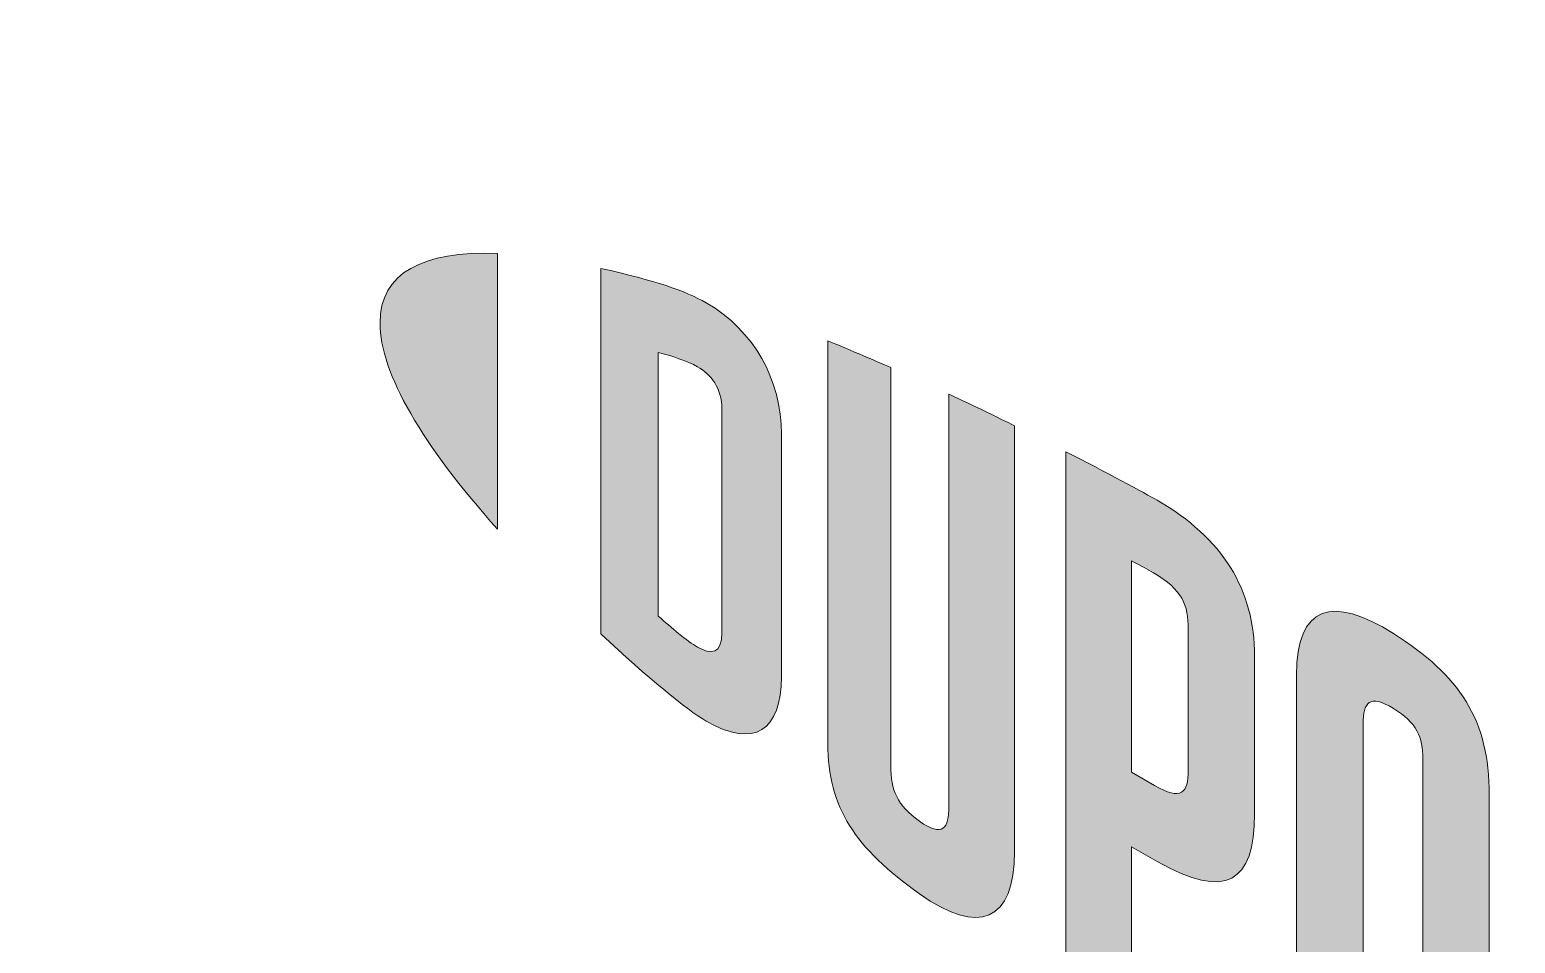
# Model space of a CAD drawing. Header units: inches. Extents: x -17.6 to 82.3, y -15.1 to 23.2.
# Drawn here: x 54.7845 to 55.0792, y -2.099 to -1.9176 of the extents above; entities that cross this region are included whole.
import ezdxf

# ---------------------------------------------------------------- set-up
doc = ezdxf.new("R2010")
doc.units = ezdxf.units.IN
doc.header["$MEASUREMENT"] = 0
doc.layers.add('G-ANNO-TTLB', color=7, linetype='Continuous', lineweight=0)
doc.layers.add('X-REF - TRACED', color=7, linetype='Continuous', lineweight=0)

# ---------------------------------------------------------------- blocks, each defined once
blk = doc.blocks.new('Block_388')
at = {"layer": 'X-REF - TRACED', "true_color": 0x848484, "transparency": 33554687}
h = blk.add_hatch(color=252, dxfattribs=at)
h.dxf.hatch_style = 2
edge = h.paths.add_edge_path()
edge.add_spline(control_points=[(54.85396, -1.97585), (54.85396, -1.98589), (54.86245, -2.00018), (54.87727, -2.01679), (54.87727, -2.01679), (54.87727, -1.96205), (54.87727, -1.96205), (54.86245, -1.96149), (54.85396, -1.96592), (54.85396, -1.97585)], knot_values=[0, 0, 0, 0, 1, 1, 1, 2, 2, 2, 3, 3, 3, 3], degree=3, periodic=0)
h = blk.add_hatch(color=252, dxfattribs=at)
h.dxf.hatch_style = 2
edge = h.paths.add_edge_path()
edge.add_spline(control_points=[(54.92178, -2.03739), (54.92178, -2.04159), (54.91958, -2.04172), (54.91695, -2.0402), (54.9149, -2.03902), (54.91174, -2.03634), (54.90916, -2.03404), (54.90916, -2.03404), (54.90916, -1.98169), (54.90916, -1.98169), (54.91174, -1.9824), (54.9149, -1.98337), (54.91695, -1.98456), (54.91958, -1.98607), (54.92178, -1.98874), (54.92178, -1.99294), (54.92178, -1.99294), (54.92178, -2.03739), (54.92178, -2.03739)], knot_values=[0, 0, 0, 0, 1, 1, 1, 2, 2, 2, 3, 3, 3, 4, 4, 4, 5, 5, 5, 6, 6, 6, 6], degree=3, periodic=0)
edge = h.paths.add_edge_path()
edge.add_spline(control_points=[(54.91868, -1.97186), (54.91454, -1.96947), (54.90857, -1.96743), (54.89777, -1.96502), (54.89777, -1.96502), (54.89777, -2.03759), (54.89777, -2.03759), (54.90727, -2.04637), (54.91454, -2.05249), (54.91868, -2.05488), (54.92821, -2.06039), (54.93359, -2.0568), (54.93359, -2.04607), (54.93359, -2.04607), (54.93359, -1.99789), (54.93359, -1.99789), (54.93359, -1.98716), (54.92821, -1.97737), (54.91868, -1.97186)], knot_values=[0, 0, 0, 0, 1, 1, 1, 2, 2, 2, 3, 3, 3, 4, 4, 4, 5, 5, 5, 6, 6, 6, 6], degree=3, periodic=0)
h = blk.add_hatch(color=252, dxfattribs=at)
h.dxf.hatch_style = 2
edge = h.paths.add_edge_path()
edge.add_spline(control_points=[(54.96683, -2.0719), (54.96683, -2.0761), (54.96556, -2.07804), (54.96099, -2.07476), (54.9565, -2.07154), (54.95529, -2.06867), (54.95529, -2.06369), (54.95529, -2.06369), (54.95529, -1.98472), (54.95529, -1.98472), (54.95231, -1.98337), (54.94566, -1.98058), (54.94281, -1.97941), (54.94281, -1.97941), (54.94281, -2.05928), (54.94281, -2.05928), (54.94281, -2.07204), (54.94821, -2.08012), (54.96099, -2.08917), (54.97269, -2.09747), (54.97985, -2.09482), (54.97985, -2.08067), (54.97985, -2.08067), (54.97985, -1.99628), (54.97985, -1.99628), (54.97741, -1.99503), (54.9694, -1.99118), (54.96683, -1.99), (54.96683, -1.99), (54.96683, -2.0719), (54.96683, -2.0719)], knot_values=[0, 0, 0, 0, 1, 1, 1, 2, 2, 2, 3, 3, 3, 4, 4, 4, 5, 5, 5, 6, 6, 6, 7, 7, 7, 8, 8, 8, 9, 9, 9, 10, 10, 10, 10], degree=3, periodic=0)
h = blk.add_hatch(color=252, dxfattribs=at)
h.dxf.hatch_style = 2
edge = h.paths.add_edge_path()
edge.add_spline(control_points=[(55.01431, -2.06462), (55.01431, -2.06919), (55.01291, -2.07071), (55.00762, -2.06767), (55.00762, -2.06767), (55.00305, -2.06504), (55.00305, -2.06504), (55.00305, -2.06504), (55.00305, -2.0231), (55.00305, -2.0231), (55.00508, -2.02415), (55.00617, -2.02474), (55.00739, -2.02545), (55.01312, -2.02875), (55.01431, -2.03193), (55.01431, -2.0366), (55.01431, -2.0366), (55.01431, -2.06462), (55.01431, -2.06462)], knot_values=[0, 0, 0, 0, 1, 1, 1, 2, 2, 2, 3, 3, 3, 4, 4, 4, 5, 5, 5, 6, 6, 6, 6], degree=3, periodic=0)
edge = h.paths.add_edge_path()
edge.add_spline(control_points=[(55.00815, -2.01105), (55.00589, -2.00974), (54.99762, -2.0053), (54.99003, -2.00142), (54.99003, -2.00142), (54.99003, -2.10773), (54.99003, -2.10773), (54.9926, -2.10937), (54.99939, -2.11369), (55.00305, -2.11591), (55.00305, -2.11591), (55.00305, -2.07982), (55.00305, -2.07982), (55.00305, -2.07982), (55.00815, -2.08275), (55.00815, -2.08275), (55.0218, -2.09058), (55.02747, -2.08684), (55.02747, -2.07334), (55.02747, -2.07334), (55.02747, -2.04202), (55.02747, -2.04202), (55.02747, -2.0288), (55.02109, -2.01852), (55.00815, -2.01105)], knot_values=[0, 0, 0, 0, 1, 1, 1, 2, 2, 2, 3, 3, 3, 4, 4, 4, 5, 5, 5, 6, 6, 6, 7, 7, 7, 8, 8, 8, 8], degree=3, periodic=0)
h = blk.add_hatch(color=252, dxfattribs=at)
h.dxf.hatch_style = 2
edge = h.paths.add_edge_path()
edge.add_spline(control_points=[(55.06085, -2.12861), (55.06085, -2.13281), (55.05962, -2.13429), (55.05501, -2.13178), (55.05026, -2.12919), (55.04897, -2.12611), (55.04897, -2.12176), (55.04897, -2.12176), (55.04897, -2.05549), (55.04897, -2.05549), (55.04897, -2.05114), (55.05026, -2.04947), (55.05501, -2.05237), (55.05962, -2.05518), (55.06085, -2.05814), (55.06085, -2.06234), (55.06085, -2.06234), (55.06085, -2.12861), (55.06085, -2.12861)], knot_values=[0, 0, 0, 0, 1, 1, 1, 2, 2, 2, 3, 3, 3, 4, 4, 4, 5, 5, 5, 6, 6, 6, 6], degree=3, periodic=0)
edge = h.paths.add_edge_path()
edge.add_spline(control_points=[(55.05501, -2.03751), (55.04294, -2.02987), (55.03575, -2.03183), (55.03575, -2.04583), (55.03575, -2.04583), (55.03575, -2.11537), (55.03575, -2.11537), (55.03575, -2.13014), (55.04226, -2.13998), (55.05501, -2.14671), (55.06749, -2.15329), (55.07401, -2.15161), (55.07401, -2.1359), (55.07401, -2.1359), (55.07401, -2.06952), (55.07401, -2.06952), (55.07401, -2.05454), (55.06812, -2.04581), (55.05501, -2.03751)], knot_values=[0, 0, 0, 0, 1, 1, 1, 2, 2, 2, 3, 3, 3, 4, 4, 4, 5, 5, 5, 6, 6, 6, 6], degree=3, periodic=0)
at = {"layer": 'X-REF - TRACED'}
for points, knots in [([(54.85396, -1.97585), (54.85396, -1.98589), (54.86245, -2.00018), (54.87727, -2.01679), (54.87727, -2.01679), (54.87727, -1.96205), (54.87727, -1.96205), (54.86245, -1.96149), (54.85396, -1.96592), (54.85396, -1.97585)], [0, 0, 0, 0, 1, 1, 1, 2, 2, 2, 3, 3, 3, 3]), ([(54.91868, -1.97186), (54.91454, -1.96947), (54.90857, -1.96743), (54.89777, -1.96502), (54.89777, -1.96502), (54.89777, -2.03759), (54.89777, -2.03759), (54.90727, -2.04637), (54.91454, -2.05249), (54.91868, -2.05488), (54.92821, -2.06039), (54.93359, -2.0568), (54.93359, -2.04607), (54.93359, -2.04607), (54.93359, -1.99789), (54.93359, -1.99789), (54.93359, -1.98716), (54.92821, -1.97737), (54.91868, -1.97186)], [0, 0, 0, 0, 1, 1, 1, 2, 2, 2, 3, 3, 3, 4, 4, 4, 5, 5, 5, 6, 6, 6, 6]), ([(54.96683, -2.0719), (54.96683, -2.0761), (54.96556, -2.07804), (54.96099, -2.07476), (54.9565, -2.07154), (54.95529, -2.06867), (54.95529, -2.06369), (54.95529, -2.06369), (54.95529, -1.98472), (54.95529, -1.98472), (54.95231, -1.98337), (54.94566, -1.98058), (54.94281, -1.97941), (54.94281, -1.97941), (54.94281, -2.05928), (54.94281, -2.05928), (54.94281, -2.07204), (54.94821, -2.08012), (54.96099, -2.08917), (54.97269, -2.09747), (54.97985, -2.09482), (54.97985, -2.08067), (54.97985, -2.08067), (54.97985, -1.99628), (54.97985, -1.99628), (54.97741, -1.99503), (54.9694, -1.99118), (54.96683, -1.99), (54.96683, -1.99), (54.96683, -2.0719), (54.96683, -2.0719)], [0, 0, 0, 0, 1, 1, 1, 2, 2, 2, 3, 3, 3, 4, 4, 4, 5, 5, 5, 6, 6, 6, 7, 7, 7, 8, 8, 8, 9, 9, 9, 10, 10, 10, 10]), ([(54.92178, -2.03739), (54.92178, -2.04159), (54.91958, -2.04172), (54.91695, -2.0402), (54.9149, -2.03902), (54.91174, -2.03634), (54.90916, -2.03404), (54.90916, -2.03404), (54.90916, -1.98169), (54.90916, -1.98169), (54.91174, -1.9824), (54.9149, -1.98337), (54.91695, -1.98456), (54.91958, -1.98607), (54.92178, -1.98874), (54.92178, -1.99294), (54.92178, -1.99294), (54.92178, -2.03739), (54.92178, -2.03739)], [0, 0, 0, 0, 1, 1, 1, 2, 2, 2, 3, 3, 3, 4, 4, 4, 5, 5, 5, 6, 6, 6, 6]), ([(55.00815, -2.01105), (55.00589, -2.00974), (54.99762, -2.0053), (54.99003, -2.00142), (54.99003, -2.00142), (54.99003, -2.10773), (54.99003, -2.10773), (54.9926, -2.10937), (54.99939, -2.11369), (55.00305, -2.11591), (55.00305, -2.11591), (55.00305, -2.07982), (55.00305, -2.07982), (55.00305, -2.07982), (55.00815, -2.08275), (55.00815, -2.08275), (55.0218, -2.09058), (55.02747, -2.08684), (55.02747, -2.07334), (55.02747, -2.07334), (55.02747, -2.04202), (55.02747, -2.04202), (55.02747, -2.0288), (55.02109, -2.01852), (55.00815, -2.01105)], [0, 0, 0, 0, 1, 1, 1, 2, 2, 2, 3, 3, 3, 4, 4, 4, 5, 5, 5, 6, 6, 6, 7, 7, 7, 8, 8, 8, 8]), ([(55.01431, -2.06462), (55.01431, -2.06919), (55.01291, -2.07071), (55.00762, -2.06767), (55.00762, -2.06767), (55.00305, -2.06504), (55.00305, -2.06504), (55.00305, -2.06504), (55.00305, -2.0231), (55.00305, -2.0231), (55.00508, -2.02415), (55.00617, -2.02474), (55.00739, -2.02545), (55.01312, -2.02875), (55.01431, -2.03193), (55.01431, -2.0366), (55.01431, -2.0366), (55.01431, -2.06462), (55.01431, -2.06462)], [0, 0, 0, 0, 1, 1, 1, 2, 2, 2, 3, 3, 3, 4, 4, 4, 5, 5, 5, 6, 6, 6, 6]), ([(55.05501, -2.03751), (55.04294, -2.02987), (55.03575, -2.03183), (55.03575, -2.04583), (55.03575, -2.04583), (55.03575, -2.11537), (55.03575, -2.11537), (55.03575, -2.13014), (55.04226, -2.13998), (55.05501, -2.14671), (55.06749, -2.15329), (55.07401, -2.15161), (55.07401, -2.1359), (55.07401, -2.1359), (55.07401, -2.06952), (55.07401, -2.06952), (55.07401, -2.05454), (55.06812, -2.04581), (55.05501, -2.03751)], [0, 0, 0, 0, 1, 1, 1, 2, 2, 2, 3, 3, 3, 4, 4, 4, 5, 5, 5, 6, 6, 6, 6]), ([(55.06085, -2.12861), (55.06085, -2.13281), (55.05962, -2.13429), (55.05501, -2.13178), (55.05026, -2.12919), (55.04897, -2.12611), (55.04897, -2.12176), (55.04897, -2.12176), (55.04897, -2.05549), (55.04897, -2.05549), (55.04897, -2.05114), (55.05026, -2.04947), (55.05501, -2.05237), (55.05962, -2.05518), (55.06085, -2.05814), (55.06085, -2.06234), (55.06085, -2.06234), (55.06085, -2.12861), (55.06085, -2.12861)], [0, 0, 0, 0, 1, 1, 1, 2, 2, 2, 3, 3, 3, 4, 4, 4, 5, 5, 5, 6, 6, 6, 6])]:
    blk.add_open_spline(points, degree=3, knots=knots, dxfattribs=at)
blk = doc.blocks.new('Block_387')
at = {"layer": 'X-REF - TRACED'}
blk.add_blockref('Block_388', (0, 0), dxfattribs=at)

msp = doc.modelspace()

# ---------------------------------------------------------------- hatches: boundary and pattern name
at = {"layer": 'G-ANNO-TTLB', "true_color": 0xff00ff, "transparency": 33554687}
h = msp.add_hatch(color=6, dxfattribs=at)
edge = h.paths.add_edge_path()
edge.add_spline(control_points=[(77.90202, -11.06099), (77.90202, -11.06099), (37.21427, -11.06099), (37.21427, -11.06099), (37.21427, -11.06099), (37.21427, 23.06401), (37.21427, 23.06401), (37.21427, 23.06401), (77.90202, 23.06401), (77.90202, 23.06401), (77.90202, 23.06401), (77.90202, -11.06099), (77.90202, -11.06099)], knot_values=[0, 0, 0, 0, 1, 1, 1, 2, 2, 2, 3, 3, 3, 4, 4, 4, 4], degree=3, periodic=0)
edge = h.paths.add_edge_path()
edge.add_spline(control_points=[(37.33927, 22.93901), (37.33927, 22.93901), (37.33927, -10.93599), (37.33927, -10.93599), (37.33927, -10.93599), (77.77702, -10.93599), (77.77702, -10.93599), (77.77702, -10.93599), (77.77702, 22.93901), (77.77702, 22.93901), (77.77702, 22.93901), (37.33927, 22.93901), (37.33927, 22.93901)], knot_values=[0, 0, 0, 0, 1, 1, 1, 2, 2, 2, 3, 3, 3, 4, 4, 4, 4], degree=3, periodic=0)
edge.add_line((37.33927, 22.93901), (37.33927, 22.93901))

# ---------------------------------------------------------------- linework, layer by layer
at = {"layer": 'G-ANNO-TTLB'}
for points in [[(77.90202, -11.06099), (77.90202, -11.06099), (37.21427, -11.06099), (37.21427, -11.06099), (37.21427, -11.06099), (37.21427, 23.06401), (37.21427, 23.06401), (37.21427, 23.06401), (77.90202, 23.06401), (77.90202, 23.06401), (77.90202, 23.06401), (77.90202, -11.06099), (77.90202, -11.06099)], [(37.33927, 22.93901), (37.33927, 22.93901), (37.33927, -10.93599), (37.33927, -10.93599), (37.33927, -10.93599), (77.77702, -10.93599), (77.77702, -10.93599), (77.77702, -10.93599), (77.77702, 22.93901), (77.77702, 22.93901), (77.77702, 22.93901), (37.33927, 22.93901), (37.33927, 22.93901)]]:
    msp.add_open_spline(points, degree=3, knots=[0, 0, 0, 0, 1, 1, 1, 2, 2, 2, 3, 3, 3, 4, 4, 4, 4], dxfattribs=at)

# ---------------------------------------------------------------- block references
at = {"layer": 'X-REF - TRACED'}
msp.add_blockref('Block_387', (0, 0), dxfattribs=at)

doc.saveas('drawing.dxf')
